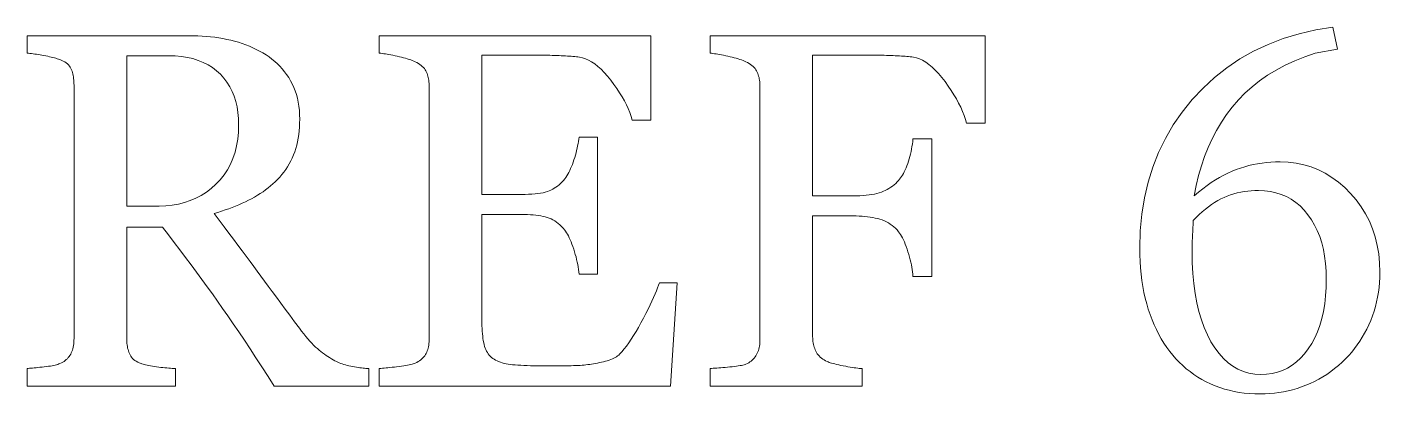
# Model space of a CAD drawing. Extents: x 121.4 to 197.4, y 83.5 to 104.1.
import ezdxf

# ---------------------------------------------------------------- set-up
doc = ezdxf.new("R2010")
doc.units = 0

msp = doc.modelspace()

# ---------------------------------------------------------------- linework, layer by layer
at = {"color": 7, "lineweight": 13}
for points in [[(140.569839, 83.898544), (135.26059, 83.898544), (134.91098, 84.444199), (134.568176, 84.974846), (134.232178, 85.490486), (133.902985, 85.991112), (133.580612, 86.476723), (133.265045, 86.947327), (132.956284, 87.402924), (132.654343, 87.843506), (132.359207, 88.269081), (132.070877, 88.679642), (131.783524, 89.083954), (131.491318, 89.490761), (131.194229, 89.90007), (130.892288, 90.31189), (130.58548, 90.726204), (130.273804, 91.143021), (129.95726, 91.56234), (129.635864, 91.984161), (129.309586, 92.408478), (128.978455, 92.835304), (126.963165, 92.835304), (126.963165, 86.580963), (126.964699, 86.484856), (126.969284, 86.391106), (126.976929, 86.299728), (126.987633, 86.210709), (127.001389, 86.124046), (127.018204, 86.039757), (127.038078, 85.957825), (127.061012, 85.87825), (127.087006, 85.801048), (127.116051, 85.726204), (127.150101, 85.654274), (127.191101, 85.585831), (127.239052, 85.520851), (127.293953, 85.459351), (127.355804, 85.401321), (127.424599, 85.346771), (127.500351, 85.295692), (127.583046, 85.248093), (127.672691, 85.203964), (127.769287, 85.163315), (127.823074, 85.14399), (127.884361, 85.124954), (127.953163, 85.106186), (128.029465, 85.0877), (128.113266, 85.069496), (128.20459, 85.051567), (128.303406, 85.033913), (128.409729, 85.016541), (128.52356, 84.999451), (128.644897, 84.982628), (128.768036, 84.966644), (128.887283, 84.952057), (129.00264, 84.93885), (129.114105, 84.927032), (129.22168, 84.916611), (129.325363, 84.907578), (129.425156, 84.899933), (129.521057, 84.893677), (129.613068, 84.888817), (129.701187, 84.885338), (129.701187, 83.898544), (121.362061, 83.898544), (121.362061, 84.885338), (121.431755, 84.891319), (121.507439, 84.898125), (121.589088, 84.905769), (121.67672, 84.914253), (121.770325, 84.923561), (121.869911, 84.933708), (121.975471, 84.944687), (122.087006, 84.956505), (122.204514, 84.969147), (122.328003, 84.982628), (122.450661, 84.996948), (122.565674, 85.012093), (122.673035, 85.028076), (122.772758, 85.044899), (122.864838, 85.062546), (122.949272, 85.081032), (123.026062, 85.100349), (123.095207, 85.120506), (123.156708, 85.141487), (123.210564, 85.163315), (123.291664, 85.201118), (123.368172, 85.242256), (123.440094, 85.286728), (123.507439, 85.334541), (123.57019, 85.385689), (123.628349, 85.44017), (123.681931, 85.497986), (123.730927, 85.559143), (123.77533, 85.623634), (123.815147, 85.69146), (123.8508, 85.762894), (123.882698, 85.838226), (123.910843, 85.91745), (123.935234, 86.000557), (123.955872, 86.087563), (123.972755, 86.178459), (123.985893, 86.273247), (123.995277, 86.371925), (124.0009, 86.474503), (124.002777, 86.580963), (124.002777, 100.840866), (124.001389, 100.937042), (123.997223, 101.030998), (123.990273, 101.122726), (123.980545, 101.212234), (123.968033, 101.299515), (123.952744, 101.384575), (123.934677, 101.467407), (123.913826, 101.548019), (123.890198, 101.626411), (123.863792, 101.702576), (123.832245, 101.775818), (123.79319, 101.845451), (123.746628, 101.911469), (123.692566, 101.973877), (123.630997, 102.032669), (123.56192, 102.087845), (123.485336, 102.139404), (123.401253, 102.187355), (123.309662, 102.231689), (123.210564, 102.272415), (123.138985, 102.297226), (123.06324, 102.321617), (122.983322, 102.345589), (122.899239, 102.369148), (122.810982, 102.392288), (122.718552, 102.415016), (122.621956, 102.437317), (122.521194, 102.459213), (122.41626, 102.480682), (122.307159, 102.50174), (122.197639, 102.52182), (122.091454, 102.540375), (121.988602, 102.557404), (121.889091, 102.572899), (121.792915, 102.586868), (121.700073, 102.599304), (121.610565, 102.610222), (121.524391, 102.619598), (121.441559, 102.627449), (121.362061, 102.633774), (121.362061, 103.620575), (130.465607, 103.620575), (130.714249, 103.618004), (130.959839, 103.610291), (131.202362, 103.597427), (131.441833, 103.579437), (131.678253, 103.55629), (131.911606, 103.528008), (132.141907, 103.494583), (132.369141, 103.456017), (132.593323, 103.412308), (132.814453, 103.363449), (133.031967, 103.308899), (133.245316, 103.248093), (133.454483, 103.18103), (133.659485, 103.107712), (133.860321, 103.028152), (134.056976, 102.942322), (134.249481, 102.85025), (134.437805, 102.751915), (134.621964, 102.647324), (134.801941, 102.536484), (134.97081, 102.42189), (135.132736, 102.300491), (135.287704, 102.172272), (135.435715, 102.037254), (135.576782, 101.895416), (135.710907, 101.746773), (135.838074, 101.591316), (135.958298, 101.429047), (136.071579, 101.259979), (136.177902, 101.084091), (136.275604, 100.901115), (136.363037, 100.710777), (136.44017, 100.513069), (136.507019, 100.307999), (136.563583, 100.095558), (136.609863, 99.875748), (136.645859, 99.648575), (136.67157, 99.41404), (136.687012, 99.172134), (136.692139, 98.922867), (136.688675, 98.697571), (136.678253, 98.477554), (136.660873, 98.262825), (136.636551, 98.053375), (136.605286, 97.849205), (136.567062, 97.650314), (136.521896, 97.456711), (136.469772, 97.268387), (136.410706, 97.085342), (136.344681, 96.907578), (136.271851, 96.734818), (136.192352, 96.566788), (136.106186, 96.403481), (136.013336, 96.244896), (135.913834, 96.091042), (135.807648, 95.94191), (135.694794, 95.797501), (135.575256, 95.657822), (135.449066, 95.522865), (135.316193, 95.392639), (135.188599, 95.274704), (135.056015, 95.159973), (134.918411, 95.048439), (134.775818, 94.940102), (134.62822, 94.834961), (134.475601, 94.733017), (134.317993, 94.634262), (134.15538, 94.538712), (133.987762, 94.446358), (133.815155, 94.357193), (133.638214, 94.270958), (133.457672, 94.187355), (133.273529, 94.1064), (133.085754, 94.028076), (132.894379, 93.9524), (132.699371, 93.879364), (132.500763, 93.808968), (132.298538, 93.741211), (132.092697, 93.676102), (131.883255, 93.613625), (132.170181, 93.23336), (132.44725, 92.865326), (132.714447, 92.509521), (132.971786, 92.165955), (133.219254, 91.83461), (133.456848, 91.515503), (133.68457, 91.208618), (133.902435, 90.913971), (134.110428, 90.631554), (134.308548, 90.361366), (134.506119, 90.091599), (134.712433, 89.810425), (134.927521, 89.51786), (135.151352, 89.213905), (135.383942, 88.898544), (135.62529, 88.571793), (135.875397, 88.233635), (136.134262, 87.884087), (136.401871, 87.523148), (136.678253, 87.150803), (136.799377, 86.988396), (136.918137, 86.834747), (137.034546, 86.689857), (137.148575, 86.553719), (137.260254, 86.426338), (137.369568, 86.307716), (137.476517, 86.197845), (137.5811, 86.096741), (137.683319, 86.004379), (137.783188, 85.920784), (137.88179, 85.843018), (137.980255, 85.768173), (138.078598, 85.696251), (138.176788, 85.627243), (138.274841, 85.561157), (138.372757, 85.497986), (138.470535, 85.437737), (138.568176, 85.380409), (138.665665, 85.325996), (138.763031, 85.274498), (138.837112, 85.239197), (138.914795, 85.205566), (138.996109, 85.173599), (139.081024, 85.143295), (139.169556, 85.11467), (139.261703, 85.0877), (139.357468, 85.062408), (139.456848, 85.03878), (139.55983, 85.016823), (139.666443, 84.996529), (139.773041, 84.977905), (139.876022, 84.960945), (139.975403, 84.945663), (140.071167, 84.932037), (140.1633, 84.92009), (140.251846, 84.909805), (140.336761, 84.901184), (140.41806, 84.894234), (140.495758, 84.888954), (140.569839, 84.885338)], [(157.915222, 89.708138), (157.539963, 83.898544), (141.16748, 83.898544), (141.16748, 84.885338), (141.253647, 84.891525), (141.345383, 84.898964), (141.442673, 84.907646), (141.545517, 84.917587), (141.653931, 84.928772), (141.767899, 84.941216), (141.887421, 84.954903), (142.012512, 84.969841), (142.143158, 84.986038), (142.279358, 85.003479), (142.413483, 85.021614), (142.537872, 85.039894), (142.652542, 85.058311), (142.757477, 85.076866), (142.852676, 85.095558), (142.938156, 85.114388), (143.013901, 85.133362), (143.07991, 85.152473), (143.1362, 85.171722), (143.18277, 85.191109), (143.269012, 85.234055), (143.349823, 85.279503), (143.425232, 85.327454), (143.495209, 85.377907), (143.559769, 85.430855), (143.618896, 85.486313), (143.672623, 85.544273), (143.720917, 85.604729), (143.763794, 85.667686), (143.801254, 85.733154), (143.834259, 85.801674), (143.8638, 85.873802), (143.889847, 85.949554), (143.912445, 86.028915), (143.931549, 86.111885), (143.947189, 86.198471), (143.959351, 86.288673), (143.968033, 86.382492), (143.973251, 86.479919), (143.974976, 86.580963), (143.974976, 100.757477), (143.97345, 100.84816), (143.968872, 100.936768), (143.961227, 101.023285), (143.950516, 101.107719), (143.936768, 101.190063), (143.919952, 101.270332), (143.90007, 101.348511), (143.877136, 101.424606), (143.851151, 101.498611), (143.822098, 101.570541), (143.788193, 101.640099), (143.747604, 101.707024), (143.700348, 101.771301), (143.646423, 101.832947), (143.585815, 101.891945), (143.518555, 101.948303), (143.444611, 102.002022), (143.363998, 102.053093), (143.276718, 102.101532), (143.18277, 102.147324), (143.105148, 102.183044), (143.022369, 102.217934), (142.934464, 102.251984), (142.841415, 102.285202), (142.743225, 102.317581), (142.639893, 102.349136), (142.531403, 102.379852), (142.417786, 102.409729), (142.299026, 102.438782), (142.175125, 102.466995), (142.051208, 102.493683), (141.932449, 102.518143), (141.818832, 102.540375), (141.710358, 102.560394), (141.607025, 102.578186), (141.50882, 102.59375), (141.415771, 102.607086), (141.327866, 102.61821), (141.245102, 102.627106), (141.16748, 102.633774), (141.16748, 103.620575), (156.42807, 103.620575), (156.42807, 98.867271), (155.385681, 98.867271), (155.323624, 99.079849), (155.248642, 99.295067), (155.160736, 99.512924), (155.059906, 99.733429), (154.946136, 99.956573), (154.819458, 100.18235), (154.67984, 100.410774), (154.527313, 100.641838), (154.361847, 100.875542), (154.183456, 101.111885), (153.999512, 101.338783), (153.817368, 101.544128), (153.637039, 101.727936), (153.458511, 101.890205), (153.281799, 102.03093), (153.106873, 102.150108), (152.933777, 102.247742), (152.762482, 102.323837), (152.592987, 102.378387), (152.425293, 102.4114), (152.337463, 102.422241), (152.246277, 102.432526), (152.151764, 102.442253), (152.053925, 102.451431), (151.952744, 102.460045), (151.848221, 102.468109), (151.740372, 102.475609), (151.629181, 102.482559), (151.514664, 102.488953), (151.396805, 102.494789), (151.275604, 102.500076), (151.151077, 102.504799), (151.023209, 102.508972), (150.891998, 102.512581), (150.757477, 102.51564), (150.619598, 102.518143), (150.478394, 102.520088), (150.333847, 102.521477), (150.185959, 102.522308), (150.034744, 102.522591), (146.935364, 102.522591), (146.935364, 94.683807), (149.159134, 94.683807), (149.367401, 94.685829), (149.564148, 94.691872), (149.749329, 94.70195), (149.923004, 94.716057), (150.085129, 94.734192), (150.235718, 94.756363), (150.374771, 94.782562), (150.502289, 94.81279), (150.618271, 94.847046), (150.722717, 94.885338), (150.820221, 94.92836), (150.915359, 94.976791), (151.008133, 95.030647), (151.098541, 95.089928), (151.186584, 95.154625), (151.272278, 95.224747), (151.355591, 95.300278), (151.436554, 95.381241), (151.515152, 95.467621), (151.591385, 95.559418), (151.651627, 95.642738), (151.710083, 95.731483), (151.766708, 95.825645), (151.821548, 95.925232), (151.874573, 96.030235), (151.925781, 96.140656), (151.975189, 96.2565), (152.022797, 96.377762), (152.068588, 96.504448), (152.112579, 96.636559), (152.154205, 96.770607), (152.192917, 96.90313), (152.228699, 97.034126), (152.261566, 97.163589), (152.291519, 97.291527), (152.318558, 97.417931), (152.342667, 97.542809), (152.363861, 97.666161), (152.382141, 97.787979), (152.397491, 97.908272), (153.43988, 97.908272), (153.43988, 90.19458), (152.397491, 90.19458), (152.384506, 90.328773), (152.367752, 90.464493), (152.34726, 90.601738), (152.322998, 90.740517), (152.294998, 90.880821), (152.263245, 91.022659), (152.227722, 91.166023), (152.188461, 91.310913), (152.145447, 91.457336), (152.098679, 91.605286), (152.04982, 91.749901), (152.000549, 91.886314), (151.950867, 92.014526), (151.900757, 92.134544), (151.85025, 92.246353), (151.799301, 92.349968), (151.747955, 92.445381), (151.696182, 92.532593), (151.643982, 92.61161), (151.591385, 92.682419), (151.504028, 92.787079), (151.414307, 92.884232), (151.322235, 92.973877), (151.227798, 93.056015), (151.130997, 93.130646), (151.03183, 93.197777), (150.930298, 93.257401), (150.826401, 93.309525), (150.720154, 93.354141), (150.611542, 93.391251), (150.498199, 93.422935), (150.377762, 93.451286), (150.250244, 93.476303), (150.115631, 93.497986), (149.973938, 93.516335), (149.82515, 93.531342), (149.669281, 93.543022), (149.506317, 93.551361), (149.336273, 93.556366), (149.159134, 93.558029), (146.935364, 93.558029), (146.935364, 87.637253), (146.936615, 87.463104), (146.940369, 87.296463), (146.946625, 87.137321), (146.955383, 86.985687), (146.966644, 86.84156), (146.980408, 86.704941), (146.996658, 86.575821), (147.015427, 86.454208), (147.036697, 86.340103), (147.060455, 86.233498), (147.08783, 86.133148), (147.119949, 86.037811), (147.156769, 85.947464), (147.198334, 85.862129), (147.244614, 85.781799), (147.295624, 85.706467), (147.351349, 85.636139), (147.411819, 85.570816), (147.47699, 85.510498), (147.546906, 85.455177), (147.621826, 85.404243), (147.702011, 85.357056), (147.787491, 85.313622), (147.87825, 85.273941), (147.974289, 85.238014), (148.075607, 85.205841), (148.182205, 85.177422), (148.294098, 85.152748), (148.411255, 85.131828), (148.533707, 85.11467), (148.664063, 85.100143), (148.805008, 85.087151), (148.956497, 85.075684), (149.118561, 85.065742), (149.291168, 85.057335), (149.47435, 85.050453), (149.668106, 85.045105), (149.872406, 85.041283), (150.08728, 85.038986), (150.312714, 85.038223), (150.407364, 85.038223), (150.507858, 85.038223), (150.614182, 85.038223), (150.726334, 85.038223), (150.84433, 85.038223), (150.96817, 85.038223), (151.097839, 85.038223), (151.233353, 85.038223), (151.37471, 85.038223), (151.521881, 85.038223), (151.669632, 85.03878), (151.812653, 85.040451), (151.950943, 85.043228), (152.084503, 85.047119), (152.213348, 85.052124), (152.337463, 85.058235), (152.456848, 85.065468), (152.571503, 85.073807), (152.681442, 85.08326), (152.786652, 85.093819), (152.892639, 85.105843), (152.999298, 85.119667), (153.106674, 85.135307), (153.214737, 85.152748), (153.323486, 85.171997), (153.432938, 85.193054), (153.543091, 85.215919), (153.653931, 85.240585), (153.765457, 85.267067), (153.877686, 85.295349), (153.987, 85.325577), (154.089783, 85.357895), (154.186035, 85.392288), (154.275757, 85.428772), (154.358932, 85.467339), (154.435577, 85.507996), (154.505707, 85.550735), (154.569275, 85.595558), (154.626343, 85.642464), (154.676849, 85.69146), (154.805359, 85.831764), (154.935089, 85.985825), (155.066086, 86.153648), (155.198334, 86.335236), (155.331818, 86.530579), (155.466583, 86.739685), (155.60257, 86.962547), (155.739822, 87.199173), (155.878326, 87.449554), (156.018066, 87.713692), (156.153366, 87.977554), (156.278534, 88.227104), (156.393539, 88.462341), (156.498398, 88.683258), (156.593124, 88.889854), (156.677689, 89.082146), (156.752121, 89.260117), (156.816406, 89.423767), (156.870529, 89.573112), (156.91452, 89.708138)], [(175.232803, 98.686592), (174.190399, 98.686592), (174.125702, 98.907715), (174.04837, 99.131897), (173.958374, 99.359138), (173.855728, 99.589439), (173.740448, 99.8228), (173.612503, 100.059212), (173.471924, 100.298683), (173.318695, 100.541214), (173.152817, 100.786797), (172.974289, 101.035446), (172.790192, 101.274361), (172.607635, 101.490761), (172.426605, 101.684647), (172.247116, 101.856018), (172.069153, 102.004868), (171.8927, 102.131203), (171.717789, 102.235031), (171.544403, 102.31633), (171.372543, 102.375122), (171.202225, 102.4114), (171.114456, 102.422241), (171.023499, 102.432526), (170.929321, 102.442253), (170.83197, 102.451431), (170.731415, 102.460045), (170.627655, 102.468109), (170.520706, 102.475609), (170.410553, 102.482559), (170.297211, 102.488953), (170.180679, 102.494789), (170.060944, 102.500076), (169.938019, 102.504799), (169.811874, 102.508972), (169.682556, 102.512581), (169.550034, 102.51564), (169.414307, 102.518143), (169.275391, 102.520088), (169.133286, 102.521477), (168.987976, 102.522308), (168.839478, 102.522591), (165.531616, 102.522591), (165.531616, 94.600418), (167.797089, 94.600418), (167.998199, 94.602577), (168.190125, 94.609039), (168.372894, 94.619812), (168.546494, 94.634888), (168.710907, 94.654274), (168.86615, 94.677979), (169.012238, 94.705978), (169.149139, 94.738297), (169.276855, 94.774918), (169.395416, 94.815849), (169.507721, 94.861229), (169.616669, 94.911194), (169.722305, 94.965744), (169.8246, 95.024879), (169.923553, 95.088608), (170.01918, 95.156921), (170.111465, 95.229813), (170.200409, 95.307297), (170.286041, 95.389374), (170.368317, 95.476028), (170.423416, 95.540588), (170.477554, 95.611954), (170.530716, 95.690132), (170.582901, 95.775124), (170.634125, 95.866928), (170.684357, 95.965538), (170.733627, 96.070953), (170.781921, 96.183189), (170.829254, 96.302231), (170.87561, 96.428078), (170.919876, 96.558235), (170.960938, 96.690201), (170.99881, 96.823975), (171.033493, 96.959557), (171.064972, 97.096947), (171.093262, 97.236137), (171.118347, 97.377144), (171.140228, 97.519951), (171.158936, 97.664558), (171.174423, 97.810982), (172.230713, 97.810982), (172.230713, 90.069496), (171.174423, 90.069496), (171.164063, 90.193474), (171.149689, 90.320786), (171.131271, 90.451431), (171.108826, 90.585411), (171.082352, 90.722725), (171.051834, 90.86338), (171.017303, 91.00737), (170.978729, 91.154694), (170.936127, 91.305351), (170.889496, 91.459351), (170.840515, 91.610703), (170.790833, 91.753441), (170.740448, 91.887566), (170.689362, 92.013069), (170.637589, 92.129951), (170.585129, 92.23822), (170.531967, 92.337875), (170.478104, 92.428909), (170.423553, 92.51133), (170.368317, 92.585129), (170.282761, 92.684715), (170.192902, 92.777763), (170.098755, 92.864281), (170.000275, 92.944275), (169.897491, 93.017723), (169.790405, 93.084648), (169.679016, 93.145035), (169.563309, 93.198891), (169.443298, 93.246216), (169.31897, 93.28701), (169.189926, 93.322662), (169.055725, 93.354553), (168.916397, 93.382698), (168.771927, 93.407089), (168.622314, 93.427734), (168.467545, 93.444618), (168.307648, 93.457748), (168.142593, 93.467133), (167.972412, 93.472763), (167.797089, 93.47464), (165.531616, 93.47464), (165.531616, 86.678253), (165.533417, 86.587494), (165.538849, 86.49868), (165.547882, 86.411819), (165.560532, 86.326897), (165.576782, 86.243919), (165.596664, 86.162895), (165.620148, 86.083809), (165.647247, 86.006676), (165.677979, 85.93148), (165.712296, 85.858238), (165.751221, 85.787354), (165.795685, 85.719254), (165.845734, 85.653931), (165.901321, 85.591385), (165.962463, 85.531624), (166.02919, 85.47464), (166.101456, 85.420433), (166.179291, 85.369011), (166.26268, 85.320366), (166.351624, 85.274498), (166.398193, 85.254623), (166.454483, 85.233917), (166.520493, 85.212372), (166.596252, 85.189995), (166.681717, 85.166786), (166.776932, 85.142738), (166.881866, 85.117867), (166.996521, 85.092148), (167.120911, 85.065605), (167.255035, 85.038223), (167.390686, 85.011681), (167.519669, 84.987633), (167.641968, 84.966095), (167.757614, 84.947052), (167.866577, 84.930511), (167.968872, 84.916473), (168.064484, 84.904938), (168.153442, 84.895905), (168.235718, 84.889374), (168.311325, 84.885338), (168.311325, 83.898544), (159.763733, 83.898544), (159.763733, 84.885338), (159.849899, 84.891251), (159.94162, 84.89785), (160.03891, 84.905144), (160.141754, 84.913139), (160.250168, 84.921822), (160.364136, 84.931206), (160.483673, 84.941284), (160.608765, 84.952057), (160.739395, 84.963516), (160.87561, 84.975677), (161.009735, 84.988541), (161.134125, 85.00209), (161.248779, 85.016335), (161.353714, 85.031273), (161.448914, 85.046913), (161.534393, 85.06324), (161.610138, 85.080269), (161.676163, 85.097992), (161.732452, 85.116402), (161.779007, 85.135513), (161.860107, 85.173386), (161.936615, 85.214737), (162.008545, 85.25956), (162.075882, 85.307854), (162.138641, 85.359627), (162.196808, 85.414871), (162.250381, 85.473595), (162.299377, 85.535789), (162.343781, 85.601463), (162.383606, 85.670609), (162.41925, 85.74295), (162.451141, 85.818207), (162.479294, 85.896393), (162.503693, 85.977486), (162.524323, 86.061508), (162.541214, 86.148438), (162.554337, 86.238297), (162.563721, 86.33107), (162.569351, 86.426758), (162.571228, 86.525368), (162.571228, 100.757477), (162.569702, 100.84816), (162.565109, 100.936768), (162.557465, 101.023285), (162.546768, 101.107719), (162.533005, 101.190063), (162.51619, 101.270332), (162.496307, 101.348511), (162.473389, 101.424606), (162.447388, 101.498611), (162.41835, 101.570541), (162.38443, 101.640099), (162.343842, 101.707024), (162.2966, 101.771301), (162.242676, 101.832947), (162.182068, 101.891945), (162.114807, 101.948303), (162.040863, 102.002022), (161.960251, 102.053093), (161.872971, 102.101532), (161.779007, 102.147324), (161.701385, 102.183044), (161.618622, 102.217934), (161.530716, 102.251984), (161.437668, 102.285202), (161.339478, 102.317581), (161.23613, 102.349136), (161.127655, 102.379852), (161.014038, 102.409729), (160.895279, 102.438782), (160.771362, 102.466995), (160.647461, 102.493683), (160.528702, 102.518143), (160.41507, 102.540375), (160.30661, 102.560394), (160.203262, 102.578186), (160.105072, 102.59375), (160.012024, 102.607086), (159.924118, 102.61821), (159.841339, 102.627106), (159.763733, 102.633774), (159.763733, 103.620575), (175.232803, 103.620575)], [(197.428772, 90.305771), (197.423553, 90.018486), (197.407928, 89.734818), (197.381866, 89.454765), (197.345367, 89.178322), (197.298462, 88.905495), (197.241135, 88.636276), (197.173386, 88.370674), (197.0952, 88.108688), (197.006592, 87.850319), (196.907562, 87.595558), (196.799789, 87.346352), (196.684921, 87.10466), (196.562958, 86.870468), (196.433899, 86.643784), (196.297775, 86.424606), (196.154541, 86.212929), (196.004242, 86.008759), (195.846832, 85.812096), (195.682343, 85.62294), (195.510773, 85.441284), (195.305695, 85.243645), (195.096313, 85.056572), (194.882629, 84.880058), (194.664627, 84.714111), (194.442322, 84.558723), (194.215698, 84.413902), (193.984772, 84.27964), (193.749542, 84.155945), (193.51001, 84.042809), (193.266144, 83.940239), (193.019104, 83.847816), (192.769974, 83.765121), (192.518768, 83.692154), (192.265457, 83.628914), (192.010071, 83.575401), (191.752609, 83.531624), (191.493042, 83.497574), (191.231415, 83.473251), (190.967682, 83.458656), (190.701874, 83.453789), (190.39624, 83.459488), (190.096451, 83.476585), (189.80249, 83.505074), (189.514374, 83.544968), (189.232101, 83.596252), (188.955658, 83.658936), (188.685059, 83.733009), (188.420288, 83.818489), (188.161362, 83.915359), (187.908264, 84.023628), (187.66185, 84.142326), (187.422943, 84.27047), (187.191528, 84.408066), (186.967621, 84.555115), (186.751221, 84.711609), (186.542328, 84.877556), (186.340927, 85.052956), (186.147034, 85.237808), (185.960663, 85.432106), (185.781799, 85.635864), (185.607925, 85.851845), (185.442108, 86.077278), (185.284363, 86.312164), (185.134674, 86.556503), (184.993042, 86.810287), (184.859497, 87.073524), (184.733978, 87.346214), (184.616547, 87.628357), (184.507156, 87.919945), (184.405838, 88.220993), (184.313416, 88.53051), (184.230713, 88.847534), (184.157745, 89.172066), (184.094513, 89.504105), (184.041, 89.843643), (183.997223, 90.190689), (183.963165, 90.545242), (183.938843, 90.907303), (183.924255, 91.276863), (183.919388, 91.653931), (183.948914, 92.630722), (184.037521, 93.576378), (184.185196, 94.490898), (184.391937, 95.37429), (184.657745, 96.226547), (184.982635, 97.047676), (185.366577, 97.837669), (185.809586, 98.596527), (186.311676, 99.324257), (186.872833, 100.020851), (187.483597, 100.674637), (188.134537, 101.273941), (188.825638, 101.818764), (189.556915, 102.309105), (190.328354, 102.744965), (191.139954, 103.126343), (191.99173, 103.453232), (192.883667, 103.725647), (193.815765, 103.943573), (194.788055, 104.107025), (195.038208, 102.856155), (193.787354, 102.633774), (193.197845, 102.42836), (192.635712, 102.201256), (192.100983, 101.952469), (191.593597, 101.682007), (191.113617, 101.389854), (190.661011, 101.076027), (190.235779, 100.740517), (189.837936, 100.383324), (189.467468, 100.004456), (189.12439, 99.603897), (188.806595, 99.183746), (188.512024, 98.746078), (188.240662, 98.290901), (187.992493, 97.818207), (187.767548, 97.328011), (187.565796, 96.820297), (187.387283, 96.295067), (187.231964, 95.752335), (187.099854, 95.192078), (186.990967, 94.614319), (187.229736, 94.816681), (187.467957, 95.006813), (187.705627, 95.184715), (187.942734, 95.350388), (188.179291, 95.503822), (188.415283, 95.645035), (188.650726, 95.77401), (188.88562, 95.890762), (189.119934, 95.995277), (189.353714, 96.087563), (189.58847, 96.169426), (189.825714, 96.242668), (190.06546, 96.307297), (190.307709, 96.363312), (190.55246, 96.410706), (190.799713, 96.449478), (191.049469, 96.479645), (191.301727, 96.501183), (191.556488, 96.514114), (191.813751, 96.518417), (192.271225, 96.500626), (192.71521, 96.447258), (193.145721, 96.358307), (193.562744, 96.23378), (193.966293, 96.073669), (194.356354, 95.877975), (194.732941, 95.646698), (195.096039, 95.379852), (195.445648, 95.077415), (195.781799, 94.739403), (196.094727, 94.374847), (196.374695, 93.992775), (196.62175, 93.593193), (196.835846, 93.176102), (197.017029, 92.741493), (197.165253, 92.289368), (197.280548, 91.81974), (197.362885, 91.332596), (197.412292, 90.827942)], [(133.259201, 98.603203), (133.248917, 98.954346), (133.218063, 99.290619), (133.166641, 99.612022), (133.09465, 99.918556), (133.00209, 100.21022), (132.888947, 100.487007), (132.755249, 100.748924), (132.600967, 100.995972), (132.426132, 101.228149), (132.230713, 101.44545), (132.016541, 101.644821), (131.7854, 101.823212), (131.537323, 101.980614), (131.272278, 102.117027), (130.990265, 102.232452), (130.691315, 102.326897), (130.375397, 102.400352), (130.042526, 102.45282), (129.692703, 102.484299), (129.325928, 102.494789), (126.963165, 102.494789), (126.963165, 94.030579), (128.783875, 94.030579), (129.161087, 94.042877), (129.525497, 94.079781), (129.877136, 94.141281), (130.215988, 94.227386), (130.542038, 94.338089), (130.855316, 94.473389), (131.155807, 94.633293), (131.443497, 94.817795), (131.718414, 95.026901), (131.980545, 95.260605), (132.223495, 95.515434), (132.440857, 95.78791), (132.63266, 96.078041), (132.798889, 96.385826), (132.939545, 96.711258), (133.054626, 97.054344), (133.144135, 97.415085), (133.208069, 97.793472), (133.246414, 98.189507)], [(194.412781, 89.930511), (194.402435, 90.371925), (194.371368, 90.795555), (194.319595, 91.201393), (194.247116, 91.589439), (194.153931, 91.959702), (194.040039, 92.312164), (193.905426, 92.646843), (193.750092, 92.96373), (193.574081, 93.262825), (193.37735, 93.544128), (193.163239, 93.802925), (192.935089, 94.03447), (192.692902, 94.238777), (192.436691, 94.415848), (192.166443, 94.565674), (191.882141, 94.688263), (191.583801, 94.7836), (191.271439, 94.851707), (190.945038, 94.892563), (190.604584, 94.906189), (190.397568, 94.902298), (190.193466, 94.890625), (189.992279, 94.871162), (189.794022, 94.843925), (189.598679, 94.808899), (189.40625, 94.76609), (189.216736, 94.7155), (189.030151, 94.657127), (188.846497, 94.590973), (188.665741, 94.517029), (188.487076, 94.433914), (188.309662, 94.34024), (188.133484, 94.236), (187.958588, 94.121201), (187.784912, 93.995834), (187.612518, 93.859909), (187.441345, 93.713417), (187.271439, 93.556366), (187.102783, 93.388748), (186.935364, 93.210564), (186.932449, 93.172829), (186.92926, 93.126343), (186.925781, 93.071091), (186.922028, 93.007095), (186.917999, 92.934334), (186.913696, 92.852821), (186.909103, 92.762543), (186.904236, 92.663521), (186.899094, 92.55574), (186.893677, 92.439194), (186.888397, 92.320854), (186.883667, 92.207649), (186.879501, 92.099586), (186.875885, 91.996666), (186.872833, 91.898895), (186.870331, 91.806259), (186.868378, 91.718765), (186.866989, 91.636414), (186.86615, 91.559212), (186.865875, 91.487144), (186.876511, 90.8508), (186.908417, 90.242676), (186.961563, 89.662758), (187.035995, 89.111053), (187.131683, 88.587563), (187.248642, 88.092293), (187.386871, 87.625229), (187.546356, 87.186386), (187.727097, 86.775749), (187.929108, 86.393333), (188.148499, 86.043434), (188.381378, 85.73037), (188.627731, 85.45414), (188.887558, 85.214737), (189.160873, 85.012161), (189.447662, 84.846428), (189.747955, 84.717514), (190.061707, 84.625435), (190.388947, 84.57019), (190.729675, 84.551773), (191.054062, 84.566162), (191.365662, 84.609314), (191.66449, 84.681244), (191.950516, 84.781937), (192.223755, 84.9114), (192.484222, 85.069633), (192.731903, 85.256638), (192.966782, 85.472412), (193.188873, 85.716957), (193.398193, 85.990273), (193.590973, 86.288605), (193.763443, 86.6082), (193.915634, 86.949066), (194.047531, 87.311195), (194.159134, 87.69458), (194.250458, 88.099243), (194.321472, 88.525162), (194.372192, 88.972343), (194.402649, 89.440796)]]:
    msp.add_lwpolyline(points, close=True, dxfattribs=at)

doc.saveas('drawing.dxf')
